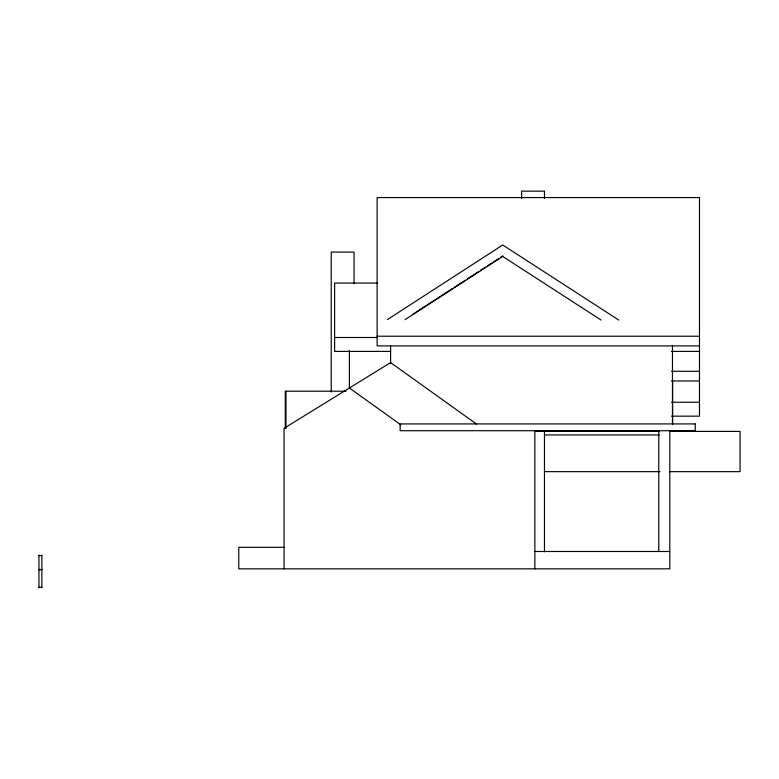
<?xml version="1.0" encoding="UTF-8"?>
<svg xmlns="http://www.w3.org/2000/svg" width="779" height="779" viewBox="0 0 779 779"><rect width="100%" height="100%" fill="white"/><g stroke="black" fill="none" stroke-linecap="round" stroke-linejoin="round"><path stroke-width="1.17" d="M413.415 313.927L452.083 288.814M454.118 287.5L465.306 280.226M467.342 278.911L478.53 271.637M480.565 270.313L485.658 267.012M487.693 265.688L491.763 263.049M493.798 261.725L498.881 258.424M500.916 257.099L502.952 255.785M387.494 319.526L502.728 244.995L618.847 320.101M404.944 319.692L502.728 256.457L601.018 320.023M377.124 283.059L334.639 283.059L334.639 351.407L390.591 351.407M377.124 336.216L699.493 336.216M334.639 337.502L377.211 337.502M699.493 345.905L377.124 345.905L377.124 197.564L699.493 197.564L699.493 416.161L671.517 416.161M671.527 351.407L699.493 351.407M671.517 371.291L699.493 371.291M671.517 380.97L699.493 380.97M346.061 391.204L285.299 391.204L285.299 428.547M671.547 402.246L699.493 402.246M534.871 431.41L659.18 431.41M670.047 431.41L740.05 431.41L740.05 471.655L669.628 471.655M544.531 434.945L659.316 434.945M544.579 471.655L659.92 471.655M284.053 547.306L238.763 547.306L238.763 568.836L669.794 568.836L669.794 430.709M534.871 551.483L669.794 551.483M38.95 555.583L41.871 555.583M38.95 569.507L41.871 569.507M38.95 569.673L41.871 569.673M38.95 587.278L41.871 587.278M476.505 424.068L390.6 362.595L284.053 428.314L284.053 568.836M349.391 388.01L400.766 424.779M672.598 380.824L672.598 424.633M672.462 345.574L672.462 424.166M658.771 430.709L658.771 551.483M544.463 198.431L544.463 191.147L521.638 191.147L521.638 198.431M544.463 431.576L544.463 551.785M534.871 430.738L534.871 568.836M390.6 345.584L390.6 363.783M354.046 283.683L354.046 252.065L331.231 252.065L331.231 391.983M349.391 350.608L349.391 388.195M285.99 391.204L285.99 428.547M41.871 555.008L41.871 587.853M38.95 555.008L38.95 587.853M695.267 423.922L400.124 423.922L400.124 430.709L695.267 430.709L695.267 423.922"/></g></svg>
